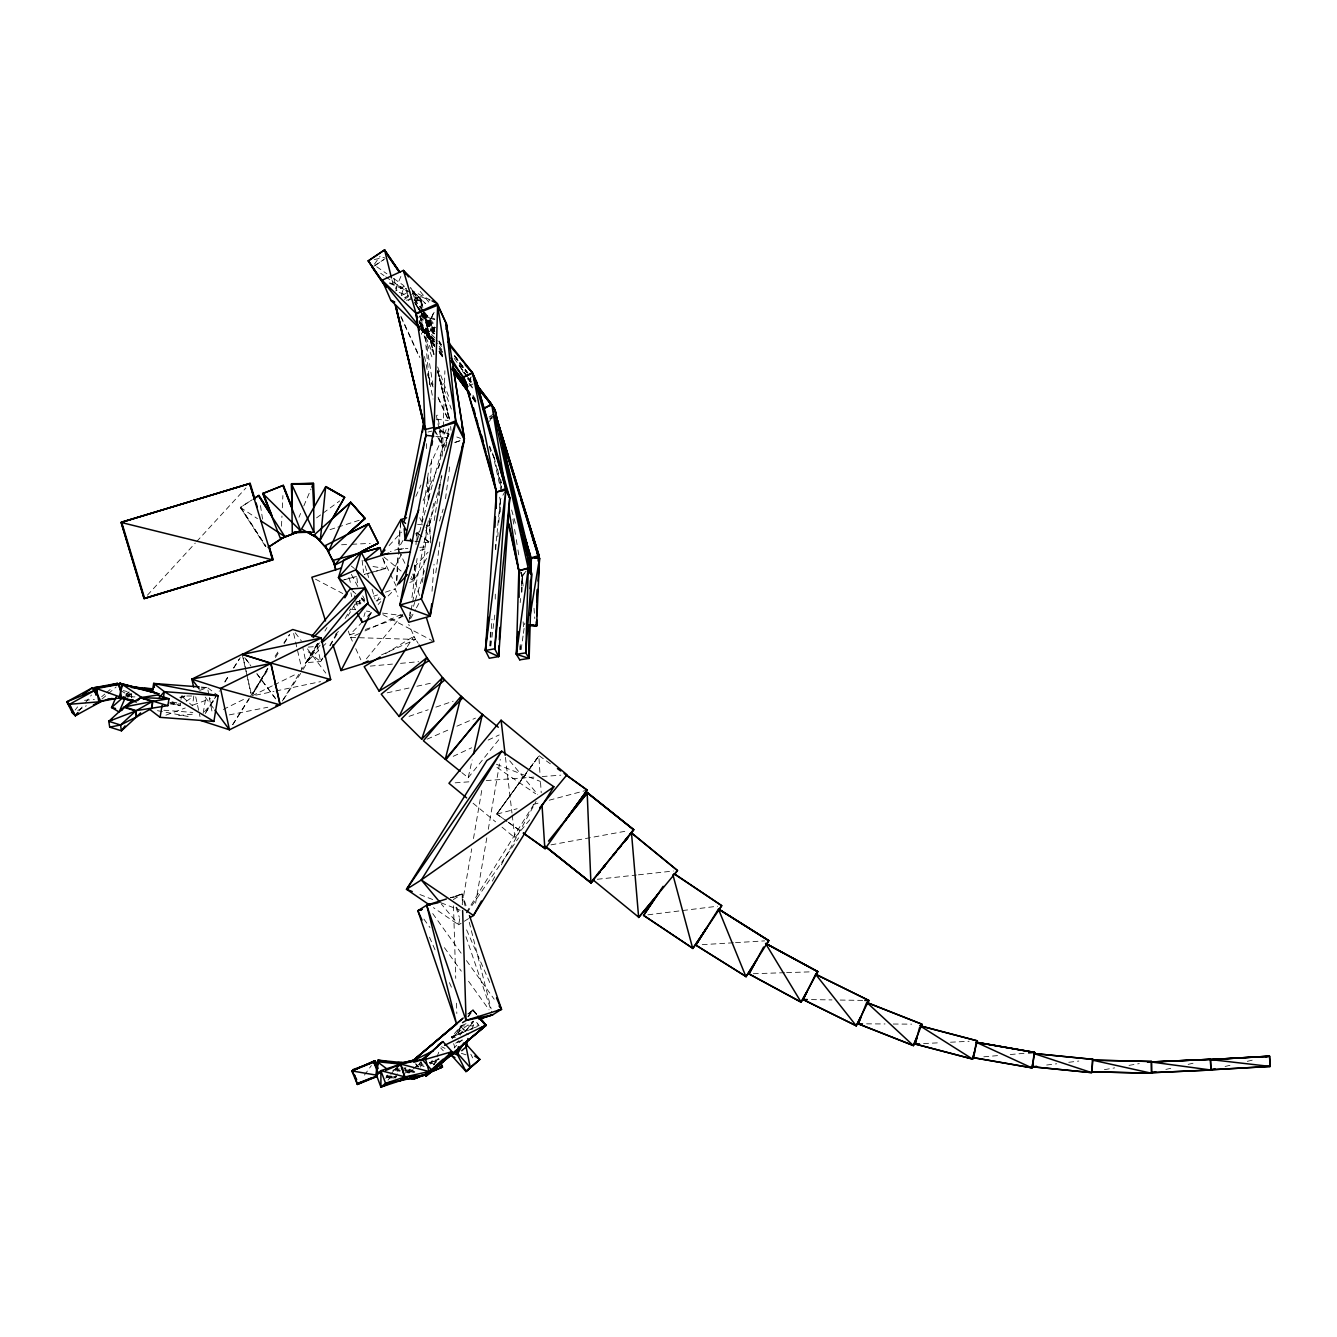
<?xml version="1.0" encoding="UTF-8"?>
<svg xmlns="http://www.w3.org/2000/svg" width="1337" height="1337" viewBox="0 0 1337 1337"><rect width="100%" height="100%" fill="white"/><g stroke="black" fill="none" stroke-linecap="round" stroke-linejoin="round"><path stroke-width="0.75" stroke-dasharray="5 3.75" d="M131.511 697.864L131.527 693.819M405.312 1068.129L405.261 1073.21L412.899 1070.352M495.242 599.143L495.325 590.887M495.776 549.607L495.86 543.424M500.255 512.121L500.406 499.737L504.868 491.682M443.249 428.843L442.714 447.511L449.633 433.238M443.299 426.77L444.887 370.784M520.06 649.565L520.227 643.398L520.093 649.615M521.748 592.107L522.232 575.679L519.675 571.534M521.781 592.157L522.249 575.729L526.995 570.08M396.688 580.325L397.657 557.479M416.943 539.129L417.294 530.822M489.86 645.855L490.478 631.281M281.489 526.226L281.957 516.015M282.324 507.826L282.892 495.559M396.822 580.475L400.732 521.597M414.637 564.949L413.551 581.194L409.757 582.397M415.991 544.644L416.793 532.477M490.178 645.972L491.999 619.115M497.815 536.822L498.049 532.611M498.818 522.399L500.356 499.654L497.682 526.511M520.21 602.569L520.528 598.441M521.447 586.024L522.232 575.679L523.118 586.074M422.542 582.263L426.904 524.104M428.776 499.186L432.035 455.566M432.035 591.255L434.057 564.264M439.204 495.709L439.505 491.548M439.672 489.476L440.291 481.17M442.163 456.235L442.931 445.856L449.683 433.221M400.682 521.53L398.008 549.156L390.387 551.546M415.088 565.417L413.551 581.194L410.442 578.654M495.425 549.223L496.027 543.023M496.244 540.967L497.481 528.566M490.846 645.921L494.774 615.087M409.523 616.09L410.058 611.962M411.963 597.539L417.094 558.415M421.957 521.33L428.442 471.894M435.795 572.854L440.124 539.897M445.522 498.701L448.764 473.966M449.031 471.911L450.118 463.672M521.163 649.632L523.135 635.359M523.419 633.32L524.823 623.126M191.759 696.009L181.464 695.975L180.111 705.735L169.849 703.797M193.815 696.025L192.444 705.769L181.464 695.975M434.207 520.528L435.193 514.411M435.528 512.372L441.411 475.688M445.99 447.16L448.931 428.826M203.191 713.206L205.814 697.413M459.727 918.669L458.658 924.82L433.422 907.639M462.184 904.28L471.71 848.828M473.482 838.566L481.938 789.281M475.604 903.177L486.885 837.447M488.306 829.241L500.289 759.399M408.721 622.273L410.626 612.045M411.077 610.107L412.247 604.023M412.648 601.984L428.341 520.795M438.603 468.167L442.881 445.773L434.057 428.559M433.773 503.364L429.344 525.558L430.614 542.939M444.218 450.92L448.647 428.742M461.8 772.602L468.184 777.733L472.162 759.934M441.945 475.838L429.344 525.558L425.885 527.664M417.278 540.482L442.881 445.773L446.842 444.753M458.457 1033.668L460.73 1026.014L467.85 1022.922M472.061 1029.406L474.334 1021.769M363.931 616.507L365.101 612.613M409.874 618.212L411.094 614.251M413.501 606.313L414.721 602.352M415.322 600.363L424.397 570.615M439.539 521.029L443.165 509.13M401.317 295.143L404.192 286.385L395.518 290.981M469.504 381.363L470.657 377.853M430.731 1064.152L432.202 1060.341M433.99 1064.519L436.213 1058.787M436.948 1056.882L439.923 1049.244M469.705 380.51L471.192 376.9M395.535 289.093L401.033 276.04M433.756 329.47L424.815 333.448L434.224 311.053M298.987 517.235L300.591 513.458M303.8 505.938L311.036 488.991M128.486 696.895L130.007 693.335M415.857 496.361L421.005 485.013M429.612 466.078L446.809 428.241M423.127 500.489L441.193 460.764M385.775 1078.374L387.362 1075.065M434.124 312.273L424.598 331.894L430.029 387.981M368.577 617.594L371.435 612.112M377.134 601.165L379.023 597.505M395.184 566.453L402.771 551.847M410.609 618.596L415.473 609.639M416.442 607.85L419.35 602.469M492.35 881.116L496.328 873.863M501.291 864.822L536.053 801.481M319.476 642.846L306.006 662.634L320.629 661.564L323.186 658.406M329.821 645.42L336.974 632.869M345.163 618.513L350.261 609.538M403.005 540.415L398.008 549.156L407.885 548.354M426.553 558.465L413.551 581.194L410.96 575.863M267.684 668.199L252.71 694.287L269.004 668.015M303.232 669.319L318.206 643.231M460.145 1035.122L462.101 1031.729L468.585 1034.47M489.476 421.389L493.186 415.122M317.554 643.348L306.006 662.634L302.797 647.492M324.908 631.081L327.013 627.571M330.089 645.788L338.495 631.766M347.938 615.989L355.291 603.722M206.015 712.069L216.36 695.173M252.409 693.87L267.918 668.517M275.472 657.52L279.801 650.517M284.113 643.515L289.511 634.774M282.308 701.006L299.588 673.012M300.675 671.258L317.955 643.264M466.362 912.469L535.719 801.348M205.229 713.54L219.435 690.845M224.9 682.104L229.279 675.118M233.657 668.132L240.209 657.67M232.738 724.554L249.15 698.365M250.236 696.627L267.734 668.684M407.35 646.59L413.868 636.312L418.13 643.314M224.867 681.569L229.262 674.717M233.641 667.865L239.122 659.308M232.755 724.654L249.183 698.984M275.088 656.283L279.5 649.598M283.929 642.896L289.444 634.54M283.461 699.502L301.126 672.728M524.238 573.64L522.299 576.548L519.759 572.403M466.88 912.887L518.606 837.864M394.382 1077.889L398.894 1071.505M435.361 1062.531L438.971 1057.45M452.173 1038.816L461.783 1025.262M467.783 1016.805L472.579 1010.02L477.042 1014.582M453.945 1037.111L462.351 1025.262M468.351 1016.788L473.164 1010.02L476.991 1014.599L473.097 1010.02L467.866 1014.031L472.646 1010.003L476.674 1014.582M374.41 264.191L380.059 256.303M408.537 300.725L411.913 295.995M506.773 821.202L496.746 814.049L529.185 768.875M530.388 767.204L539.179 755.505L528.349 770.563L539.179 755.505M496.746 814.049L527.146 772.234L496.746 814.049L507.057 821.219M364.416 1075.098L371.385 1065.539M75.123 710.064L77.613 706.872M79.05 710.95L84.014 704.566M85.267 702.961L91.468 694.989M390.805 1074.38L394.499 1069.633M387.981 1080.129L390.437 1076.97M395.384 1070.619L397.841 1067.444M468.184 777.733L499.47 738.86M320.078 645.253L306.006 662.634L320.763 648.462M366.388 658.857L403.624 613.332L363.898 631.432M466.162 1030.443L473.616 1021.384M502.01 827.152L514.879 837.798L531.825 817.308M455.549 1037.228L451.471 1037.278L460.78 1025.997L479.097 1025.78L475.905 1021.351L478.044 1024.309M473.582 1021.468L465.543 1031.145L451.421 1037.295L473.181 1021.117M204.444 711.752L215.658 698.633M406.933 1072.274L409.54 1069.232M406.966 1072.592L409.557 1069.55M367.508 616.407L371.519 611.945M378.17 604.508L380.844 601.533M454.179 1048.007L456.652 1045.3M147.404 595.199L195.269 543.106M196.673 541.569L245.924 487.955M389.117 545.563L401.501 532.126M414.303 567.139L428.057 552.198M433.572 1064.937L436.313 1061.996M348.288 631.064L349.625 634.925L361.04 623.393M368.16 616.173L372.438 611.845L366.405 611.093M388.131 595.984L395.251 588.781L397.941 596.519M322.234 647.041L326.663 642.779M335.503 634.273L338.462 631.448M120.714 690.611L126.781 694.137L129.154 691.964L124.241 695.641M125.394 695.24L128.469 692.499M408.821 1072.876L411.813 1070.235M413.317 1068.931L420.821 1062.33L423.478 1065.422M408.921 1073.11L420.904 1062.564M458.925 1034.454L462.151 1031.713M459.076 1042.626L462.234 1039.902L459.126 1042.609M101.645 696.778L104.787 694.104M106.358 692.75L111.088 688.722M101.946 699.084L106.676 695.056M108.264 693.719L116.135 687.001M455.666 1043.211L459.009 1040.721M316.568 517.87L321.532 514.244M323.17 513.04L339.682 500.924M265.528 546.599L240.342 507.408L252.058 499.871M489.091 417.06L494.072 413.501M186.194 701.424L192.294 697.095M373.775 266.247L385.173 258.609M375.463 265.227L383.602 259.779M404.409 299.388L414.169 292.836L410.576 287.622M240.71 507.141L265.913 546.315L240.342 507.408L252.309 499.687M453.31 899.617L462.117 894.052L466.797 907.723M468.552 918.603L458.658 924.82L441.327 903.996M385.474 653.659L413.868 636.312M415.473 533.948L418.949 531.842M77.78 710.448L86.32 705.752M393.212 1070.636L398.326 1067.862M408.27 295.795L404.81 297.633L408.32 295.878L404.994 288.257M469.571 385.775L473.031 383.936M223.312 709.429L245.757 698.332M272.297 685.848L251.724 696.025L242.231 654.478M274.169 684.928L296.63 673.831M392.76 1070.335L398.058 1067.728M453.21 756.341L471.593 747.784M488.139 740.08L499.169 734.949M401.501 295.444L408.654 292.268M352.35 641.192L350.645 637.465L361.993 632.301M381.463 654.929L415.506 639.42L408.721 624.513M376.148 600.948L381.363 598.625M429.779 1063.166L439.054 1059.054L429.578 1062.531M427.121 739.144L449.449 729.434M456.886 726.208L475.471 718.119M451.471 1037.278L477.326 1026.549M457.388 1042.459L462.719 1040.136M429.712 1062.965L439.004 1059.071M435.427 327.498L424.598 331.894L432.921 384.705M455.332 442.38L460.797 440.257M475.187 1027.334L465.543 1031.145L460.78 1025.997M452.508 897.679L462.117 894.069L465.677 908.157M407.15 1072.842L412.832 1070.703L401.518 1069.333M414.453 299.087L420.019 297.015L422.993 308.011M180.361 697.613L186.177 695.457M199.714 690.41L207.469 687.536L216.627 694.555M165.905 715.178L185.258 707.975M192.996 705.084L210.41 698.599M355.96 602.385L363.814 599.661M373.641 596.269L377.569 594.898M385.424 592.174L395.251 588.781M349.625 634.925L357.48 632.2M365.352 629.476L404.643 615.872M409.038 716.348L428.224 709.763M435.895 707.123L453.159 701.206M330.005 529.636L335.854 527.747M337.81 527.129L359.235 520.26M126.564 695.608L132.463 693.736M462.117 894.052L450.318 897.762L462.117 894.069L462.452 904.414M398.744 550.042L404.676 548.187M420.219 550.409L427.84 548.02M490.027 417.228L495.877 415.506M489.643 418.815L495.475 417.077M454.597 442.463L464.34 439.706M340.851 580.743L356.478 576.464M385.791 568.492L364.299 574.375L385.791 568.543L371.636 566.303M344.745 579.656L356.478 576.481M497.097 814.066L517.135 808.735M533.179 804.473L539.195 802.868M549.206 800.211L587.277 790.083M406.465 300.273L420.019 297.015L422.459 307.126L420.019 297.015L420.42 307.376M415.272 301.36L421.088 299.973L422.993 308.078M427.99 432.035L431.868 431.099M1225.076 1066.458L1233.165 1064.603M1247.304 1061.327L1255.376 1059.456M1165.881 1069.416L1171.947 1068.046M1188.142 1064.352L1194.225 1062.982M387.178 692.833L408.972 688.02M416.893 686.265L432.737 682.772M374.31 259.528L384.438 257.356M414.035 300.207L418.08 299.338L414.119 292.753M255.768 695.173L273.985 691.379M276.007 690.962L320.546 681.653M229.262 714.894L267.818 707.24M551.011 844.85L627.721 830.812M1104.412 1069.667L1114.674 1067.879M1129.03 1065.372L1139.291 1063.6M647.91 914.826L717.635 906.202M1046.687 1065.021L1056.731 1063.784M1068.781 1062.297L1078.825 1061.043M415.022 300.675L421.088 299.973L421.389 308.262M597.321 879.278L636.379 875.033M638.434 874.816L673.397 871.005M201.302 688.12L207.469 687.536L208.973 695.507M178.556 715.562L194.985 713.991M370.232 666.11L392.46 664.088M400.532 663.353L418.715 661.698M126.363 695.34L132.38 694.789M127.099 696.878L133.132 696.326M179.71 697.245L187.765 696.544M983.815 1056.815L998.054 1055.578M1010.271 1054.525L1024.51 1053.305M84.532 700.321L94.359 699.502M419.734 547.368L427.639 546.716M355.157 604.023L360.639 603.622M308.279 647.091L317.421 646.423L320.629 661.564L322.735 658.055L320.629 661.564L306.039 650.049M455.165 782.83L471.727 781.627M486.233 780.574L533.881 777.131M542.17 776.53L560.805 775.193M406.047 1067.929L395.852 1068.647L399.278 1070.72M702.243 944.674L733.428 942.769M735.517 942.652L764.63 940.88M923.583 1043.562L940.128 1042.743M950.49 1042.225L969.108 1041.289M341.587 544.761L349.759 544.36M351.798 544.276L370.199 543.39M753.333 973.72L784.518 972.701M786.607 972.634L811.542 971.815M395.919 1076.77L386.36 1077.054L390.287 1078.09M126.781 694.137L137.059 694.17M122.62 696.861L134.953 696.895M866.593 1023.841L885.027 1023.958M893.233 1024.025L911.667 1024.142M811.475 999.608L831.965 999.926M840.171 1000.059L862.716 1000.394M350.645 637.465L415.506 639.42M386.192 1076.552L396.487 1076.92M201.252 687.068L207.469 687.536M163.883 710.231L192.846 712.42M386.627 1075.683L396.638 1076.653M436.497 419.216L448.279 420.47M435.795 436.38L447.577 437.634M417.562 524.305L429.344 525.558L429.177 521.413M414.888 541.268L428.642 542.722M399.679 1069.082L395.852 1068.647L399.044 1070.152M350.311 609.087L356.344 609.839M382.499 613.115L402.621 615.622M169.866 702.61L180.127 704.047M386.276 1076.318L395.886 1077.956M171.921 701.908L178.088 703.061M157.465 710.666L189.704 716.799M123.188 690.627L127.165 691.513M397.256 1071.572L396.304 1067.862L400.264 1068.931M402.253 1069.466L414.269 1072.642M395.819 1069.55L403.49 1071.722M170.718 703.011L180.111 705.735L172.657 702.109M421.673 315.733L434.926 319.744L421.723 315.331M439.789 431.333L449.249 434.207L439.789 430.715M461.332 1053.289L468.702 1055.745M389.619 282.842L406.565 288.708M429.628 1062.514L435.127 1064.453M411.178 1070.72L414.838 1072.007M456.819 436.998L460.613 438.386M399.211 292.435L408.32 295.878M467.398 378.655L471.042 380.026L467.298 378.488L471.376 383.134M496.445 764.263L540.466 781.476M419.902 894.537L433.305 899.768M440.959 902.759L460.095 910.246M389.669 283.394L410.66 292.268M412.565 293.087L429.745 300.357M423.311 314.111L434.742 318.958M441.544 1046.737L445.004 1048.392M419.651 1064.486L424.848 1066.943M409.59 1069.216L415.022 1071.806M412.164 290.58L425.467 303.549L412.214 290.664L430.213 299.956M315.482 579.172L342.807 593.544M357.38 601.215L361.023 603.137M382.867 614.652L432.052 640.54M240.342 507.408L257.456 518.639M496.963 767.405L535.669 793.76M376.733 266.748L386.928 273.834M393.73 278.564L403.924 285.667M380.644 273.249L384.053 275.623M385.741 276.792L407.835 292.168M414.637 296.898L418.046 299.271L412.297 290.814M508.444 822.405L521.814 831.932M550.426 763.845L538.811 755.489L540.014 774.123M508.344 822.389L521.982 831.948M440.475 429.779L448.363 435.678M429.027 541.752L416.425 532.31L428.893 542.421M361.475 597.973L364.717 600.53M351.347 566.086L354.389 568.526M383.986 557.061L401.1 571.033M473.064 803.219L495.576 821.837M361.324 598.124L364.366 600.865M355.876 593.895L352.968 591.155L355.274 598.959M361.659 599.36L364.55 602.085M395.685 1068.062L399.679 1071.839M420.42 329.203L424.865 333.515L419.216 320.629M419.718 316.668L433.94 331.793M419.584 321.632L438.085 341.286M459.427 363.948L467.967 373.023M440.675 1047.974L443.316 1050.832M396.253 1067.879L398.978 1070.937M419.985 323.42L437.801 343.525M462.468 371.368L466.58 375.998M467.95 377.552L470.691 380.644M420.687 325.927L434.391 341.386M415.556 1063.868L418.247 1066.909L415.824 1063.884M472.579 1010.02L476.524 1014.582M415.924 1063.884L418.565 1066.909M417.662 307.075L421.673 311.872M423.01 313.476L435.026 327.883M420.971 325.994L434.324 341.988M509.698 760.803L537.691 794.445M419.149 322.785L434.926 341.904M469.12 383.301L473.064 388.081M421.122 325.827L434.274 341.754M439.539 348.121L443.483 352.901M469.788 384.755L472.412 387.931M420.236 291.433L430.598 304.351M420.971 328.685L424.865 333.515M414.47 299.388L423.528 310.852M424.765 312.407L435.11 325.493M417.278 307.176L421.188 312.139M422.425 313.694L434.057 328.401M419.968 321.883L434.157 339.865M439.255 346.283L441.828 349.542M421.473 328.05L434.391 344.394M439.489 350.829L443.399 355.776M434.258 329.403L422.86 314.496L434.174 329.52M454.53 355.876L467.198 372.438M421.088 328.401L435.026 346.617M440.09 353.235L442.631 356.544L439.104 351.481M295.21 632.752L301.326 640.807M307.443 648.88L325.777 673.096M244.688 657.72L250.804 665.776M256.921 673.848L275.255 698.064M414.152 299.572L422.876 311.103M424.13 312.758L434.09 325.944M421.957 312.323L415.623 303.95L421.406 312.657M423.177 313.944L434.558 328.969M454.697 355.558L467.332 372.254M454.313 356.11L466.947 372.806M419.233 322.384L434.191 342.172M439.171 348.773L442.915 353.72M421.406 327.949L434.04 344.645L420.654 326.295M439.054 351.247L442.865 356.294M421.038 328.484L434.926 346.851M439.94 353.453L442.497 356.845M472.713 396.738L475.253 400.131M415.59 303.934L421.773 312.173M423.01 313.811L434.124 328.651M455.115 356.661L467.465 373.123M421.138 327.782L434.726 345.915M439.672 352.5L443.366 357.447M473.014 396.989L476.724 401.919M246.041 659.074L250.888 665.609M256.955 673.781L276.358 699.919M205.213 697.112L213.703 708.56M422.392 314.797L434.542 331.526M460.062 366.656L467.348 376.7M468.568 378.371L470.992 381.714M440.09 353.052L442.514 356.411M472.897 398.225L476.54 403.239L472.529 397.975M421.59 313.376L434.909 331.777M454.212 358.433L457.872 363.497M459.042 365.101L467.532 376.833M468.301 378.221L471.159 381.847M421.64 313.476L435.077 332.077M459.493 365.903L466.814 376.065M468.034 377.753L471.71 382.817M420.587 326.211L435.11 346.3M421.071 326.612L434.508 345.213M439.388 351.982L443.048 357.063M472.362 397.657L476.022 402.738M432.72 913.572L461.649 953.883M466.479 960.601L494.205 999.24M423.913 919.121L429.946 927.527M444.419 947.666L461.315 971.18M468.552 981.258L489.058 1009.803M410.66 287.873L414.169 292.836M460.73 1026.014L464.975 1031.93M413.3 292.402L418.08 299.338M405.378 288.207L407.668 291.7M422.542 314.396L433.99 331.86M420.854 314.997L434.592 335.971M439.171 342.957L441.461 346.45M417.779 307.61L421.155 313.109M422.291 314.646L434.692 334.2M439.204 341.002L441.461 344.745M422.325 314.93L434.425 334.133M472.964 395.217L475.17 398.71M421.372 313.526L434.592 334.467M438.987 341.453L441.193 344.946M414.353 302.279L416.91 306.44M351.347 574.325L357.982 586.876M362.711 595.851L364.6 599.444M353.653 606.213L355.542 609.806M404.961 1068.179L407.334 1072.809L404.91 1068.213M470.841 1054.241L472.68 1057.885M419.734 517.753L421.456 521.313M425.784 530.221L429.244 537.324M398.877 550.944L404.927 563.395M382.599 558.081L396.42 586.559M419.417 321.114L432.603 353.336M434.057 429.545L442.764 447.577L437.684 415.138M400.899 316.234L419.918 357.631M427.69 374.577L432.887 385.875M438.068 397.156L448.447 419.751M401.083 317.304L419.25 356.829M427.89 375.647L433.071 386.945M438.269 398.225L447.778 418.932M355.742 648.646L360.84 659.826M456.636 907.171L459.945 914.725M466.596 929.867L489.86 982.812M429.495 937.204L436.129 952.328M449.416 982.595L452.725 990.165M489.66 446.174L494.757 459.661M437.667 366.94L449.215 398.008M421.005 327.515L432.57 358.6M437.617 372.187L451.354 409.089M455.967 907.422L459.31 917.182M465.978 936.719L491.966 1012.911M412.749 574.008L419.584 595.834M412.732 292.519L416.76 306.173M419.634 315.9L424.815 333.448M365.185 565.869L368.644 577.567M372.104 589.266L374.978 599.009M348.94 577.517L350.678 583.367M355.859 600.915L357.581 606.764M453.661 1043.612L454.747 1047.339M511.62 509.982L516.166 525.926M383.218 559L385.791 568.543M469.237 922.246L491.114 1008.833M393.914 278.397L396.872 290.346M391.975 279.868L393.947 287.823M422.943 309.148L433.673 353.653M438.068 371.853L449.767 420.403M434.007 354.188L423.478 310.017L433.957 354.656M437.834 370.249L449.8 420.436M424.33 315.097L433.907 355.241M437.734 371.302L449.215 419.5L437.767 370.85M494.105 456.987L495.542 463.07M496.027 465.092L502.244 491.448M293.655 633.471L301.794 669.085M500.556 478.964L501.459 483.041L500.523 478.913M521.397 572.487L522.299 576.548L521.631 572.453M492.584 453.026L501.241 491.732M243.25 658.105L250.955 693.585M195.72 696.878L199.998 716.582M350.929 592.809L351.731 596.586M497.531 468.936L502.244 491.398M489.576 446.825L490.779 452.875M499.654 497.18L500.456 501.208M424.514 356.511L425.734 362.578M426.135 364.6L433.038 399.011M436.28 415.205L439.121 429.361M439.522 431.4L442.764 447.577M209.357 697.496L212.366 713.44M512.94 519.191L514.277 527.38M514.611 529.435L515.948 537.624M516.283 539.68L517.62 547.869M517.954 549.925L519.291 558.114M260.481 505.553L262.654 519.709M362.126 560.303L363.58 572.453M356.862 577.835L357.831 585.94M359.519 600.096L360.004 604.157M505.453 757.344L511.971 813.046M512.221 815.102L514.879 837.798M523.135 621.805L523.653 628.006M534.015 608.251L534.8 618.563M450.669 426.47L450.953 430.33M540.549 782.396L541.218 792.741M426.336 443.617L426.687 451.889M427.84 478.796L428.742 499.486M429.545 518.104L430.43 538.794M427.305 477.961L428.275 500.723M421.473 310.318L422.408 335.169M420.72 315.649L421.422 334.3M453.494 905.817L455.733 978.333M456.502 1003.185L456.819 1013.546M473.164 1010.02L468.385 1014.048L473.097 1010.02M393.797 1078.006L385.841 1077.204L393.746 1078.023M421.59 312.841L417.796 307.878L421.573 312.875M421.823 1066.024L420.821 1062.33L421.773 1066.04M522.332 576.598L521.38 572.554L522.332 576.598M420.403 1067.093L419.534 1063.032L420.353 1067.127"/><path stroke-width="1.5" d="M136.19 717.167L136.224 710.649L152.301 701.507L152.251 708.025L136.19 717.167L140.586 712.888M496.244 508.344L496.428 491.832L485.398 650.501L498.668 656.584L509.748 497.999L505.821 490.161L496.478 491.899L495.76 508.545M498.785 646.272L498.668 656.584L489.275 658.255L485.348 650.417L487.403 629.76M1092.162 1071.856L1092.429 1060.141L1151.658 1061.494L1151.391 1073.21L1092.112 1071.806L1151.391 1073.21L1092.429 1060.141L1151.658 1061.494L1147.497 1062.163M530.02 562.894L530.12 558.833M536.555 625.9L536.705 619.833M536.805 615.772L537.441 589.416L536.755 601.901M538.126 561.039L538.209 556.994L534.817 557.445L538.51 557.061L538.928 555.54L495.877 415.506L495.475 417.077M434.107 429.612L437.617 305.22L415.991 314.011L434.107 429.612L455.733 420.821L446.274 323.186L437.567 305.137L455.733 420.821L464.39 438.787L446.274 323.186L446.057 329.32M519.759 659.826L529.151 658.406L531.625 574.258L528.232 568.726L518.856 570.197L516.383 654.328L519.775 659.876M494.957 527.279L495.392 516.867M499.069 646.105L498.617 656.517L494.74 648.763L505.821 490.161L485.398 650.501L494.74 648.763L509.748 497.999M499.336 639.871L499.871 627.387M376.984 1069.115L378.154 1060.174L402.036 1062.581L401.133 1064.135L377.318 1061.728L375.898 1076.201M529.686 567.022L530.137 556.744L531.424 557.913L539.513 558.164L536.588 625.967L528.466 625.666L533.563 624.964M530.087 588.715L530.438 580.509M530.705 574.342L531.424 557.913L530.772 568.325M538.092 581.094L539.546 558.214L538.209 556.994M516.817 648.077L516.349 654.278L529.151 658.406L528.817 654.278M517.269 641.877L518.054 631.532M531.625 574.258L525.759 652.857L529.151 658.406M430.163 616.19L421.339 598.959L455.566 422.559L399.897 605.043L430.163 616.19L464.34 439.706L455.566 422.559L434.107 428.625L399.897 605.043L408.721 622.273L430.163 616.19L430.631 609.956M377.352 1068.447L378.154 1060.174L401.184 1064.118M320.362 539.73L325.66 486.785L344.628 497.297L320.362 539.73L301.56 528.984L325.827 486.568L344.628 497.297M488.022 623.577L488.64 617.376M431.951 445.104L432.486 440.993M433.021 436.865L434.107 428.625M430.13 616.106L431.751 603.756M377.535 1064.202L378.104 1060.191M422.425 432.235L424.063 422.041M530.137 615.438L539.513 558.164M152.351 691.363L153.671 683.458L199.18 686.9M154.423 687.435L153.671 683.458L218.148 695.725L213.887 721.412L160.089 717.334L162.061 705.485M163.381 697.58L164.351 691.647L153.671 683.458M167.86 705.669L168.997 698.75L157.248 695.039L141.104 697.58L167.86 705.669L151.699 708.226L152.853 701.29L168.997 698.75L141.104 697.58M1034.621 1052.47L976.261 1042.292L973.57 1057.734L1031.997 1067.862L1034.688 1052.42L976.328 1042.258L1034.688 1052.42L1028.588 1052.954M325.209 545.646L334.952 564.983L378.354 543.123L362.11 551.212L378.354 543.123L368.644 523.669L325.209 545.646L334.969 564.866L368.628 523.786L378.354 543.123M458.407 1046.67L456.953 1054.793L452.107 1052.737M467.917 1038.515L466.412 1046.654L461.716 1050.715M973.921 1055.795L974.606 1051.935M973.637 1057.684L1031.997 1067.862L1032.966 1062.096M404.61 518.823L423.913 421.991M473.499 753.984L482.356 714.409L498.3 727.244M445.288 759.299L461.048 696.343L482.924 714.877L445.288 759.299L423.411 740.765L461.048 696.343M404.309 520.862L425.968 435.344L425.417 427.623M920.09 1025.78L977.38 1040.871L920.006 1025.83L972.584 1059.071L915.21 1044.03L919.538 1027.652M977.297 1040.921L972.517 1059.121L973.971 1053.64M972.584 1059.071L915.21 1044.03L917.165 1036.727M118.843 686.984L119.845 683.274L154.524 692.115M136.424 702.025L119.077 697.596L122.586 684.628L119.845 683.274L159.203 693.97L122.586 684.628L119.912 689.608M530.705 559.367L495.877 415.506L538.961 555.59L532.527 538.142M347.018 593.645L338.495 577.5L343.776 559.969L361.157 552.214L384.839 597.071L379.574 614.602L362.177 622.357L357.447 613.382M461.917 447.628L464.34 439.706L421.339 598.959L399.897 605.043M421.707 739.194L442.413 677.692L462.752 697.914L421.707 739.194L401.367 718.988L442.413 677.692M913.489 1045.551L858.287 1023.841L866.71 1002.499L921.928 1024.209L866.827 1002.449L913.388 1045.601L858.287 1023.841L861.128 1016.705M916.948 1036.693L913.388 1045.601L921.928 1024.209L920.508 1027.785M311.839 487.103L313.443 483.342L291.533 483.944L292.302 532.544L313.944 532.21L313.443 483.342L313.794 505.62M116.135 696.861L111.556 707.557L119.127 711.969L125.243 697.713M328.768 550.928L350.662 502.227L365.001 518.539L328.768 550.928L314.329 534.8L350.662 502.227L365.001 518.539L348.439 533.313M418.832 509.949L405.078 540.232L412.932 541.067M399.161 716.532L426.687 657.771L444.603 680.149L399.161 716.532L381.246 694.154L426.687 657.771M864.755 1000.427L868.866 1000.494L856.248 1025.797L803.136 999.541L815.62 974.289L868.866 1000.494L867.061 1004.104M860.761 1016.755L856.248 1025.797L803.136 999.541L806.746 992.305M426.419 617.677L433.873 641.509L341.035 670.556L368.577 617.594M381.881 592.024L394.231 568.275M815.821 975.208L817.793 971.615L767.505 944.357L817.793 971.615L801.097 1002.148L749.021 973.921L763.611 947.014M806.01 993.174L801.097 1002.148L749.021 973.921L756.876 959.548L745.946 976.678L718.454 909.127L695.808 945.109L746.13 976.612L768.792 940.613L718.654 909.06L768.792 940.613L766.619 944.056M481.437 901.021L473.482 915.494L470.189 917.566M410.492 552.081L380.861 554.521L400.866 519.558L406.582 517.77M397.407 584.821L408.42 565.584M457.939 1053.088L463.772 1042.927M344.862 597.789L346.968 594.28M412.247 891.545L406.515 889.289L486.869 760.519L501.693 751.193L553.852 786.724L473.482 915.494L421.339 879.963L406.515 889.289L430.063 905.333M439.99 902.391L421.339 879.963L501.693 751.193L406.515 889.289M672.879 874.665L692.733 948.485L706.655 927.945L695.808 945.109L746.13 976.612M380.159 656.902L364.182 666.662L379.123 691.129L406.264 648.311M695.808 945.109L706.688 927.945M674.049 873.796L721.729 905.684L692.967 948.418L643.582 915.394L663.135 886.331M692.967 948.418L643.582 915.394L658.656 893.149M718.253 910.831L721.729 905.684L674.266 873.746M432.62 1070.72L425.768 1076.084L428.158 1072.692M479.632 1017.641L486.116 1025.262L425.768 1076.084L428.726 1072.675M523.486 833.135L545.212 848.627L587.277 790.083L565.651 820.199M121.617 710.582L123.99 707.29L135.739 711L136.658 716.799L121.45 730.821L109.701 727.111L108.782 721.312L123.99 707.29M125.026 725.874L121.45 730.821L120.531 725.022L135.739 711L108.782 721.312L120.531 725.022L136.658 716.799M77.813 712.537L75.34 715.73L72.649 713.256L66.85 701.808L92.487 687.719L95.178 690.193L100.141 700.02M548.504 841.14L587.511 792.707L633.788 829.709L629.911 834.539L633.788 829.709L587.177 792.741L590.921 882.972L593.829 879.713M544.627 845.987L590.921 882.972L633.454 829.725L587.177 792.741M597.689 874.866L600.263 871.64M602.853 868.415L605.427 865.189M613.165 855.513L615.739 852.287L612.998 855.53M618.312 849.062L620.886 845.836L618.195 849.079M624.763 840.99L627.337 837.764L624.697 841.006M482.356 714.409L445.856 759.767L460.212 771.315M587.511 792.707L565.417 820.149L587.277 790.083L564.064 773.388M590.921 882.972L593.511 879.746M597.405 874.899L600.012 871.674M602.603 868.448L605.21 865.206M311.755 636.429L350.127 589.015L364.75 587.946L367.959 603.087L324.473 656.818M321.264 641.693L364.75 587.946L313.125 637.565M597.054 875.05L599.628 871.925M602.202 868.799L604.775 865.674M618.914 848.51L621.488 845.385L618.83 848.527M674.918 873.679L677.508 870.554L631.499 832.934L638.651 917.449L677.508 870.554L631.499 832.934L592.926 879.779L638.936 917.399M539.647 807.849L567.022 774.741L501.108 720.208L448.948 783.281L466.63 797.905M596.803 875.083L599.394 871.958M601.984 868.833L604.575 865.707M613.65 854.778L616.24 851.652M638.651 917.449L658.088 894.002M159.37 697.479L164.351 691.647L218.148 695.725M378.003 1068.48L374.811 1060.776L351.865 1070.937L357.43 1084.424L377.368 1076.352L358.567 1083.087L371.302 1077.923M373.625 1062.146L374.861 1060.759L375.898 1064.486M354.673 1075.149L357.38 1084.441L358.617 1083.054M352.199 589.868L338.495 577.5L361.157 552.214L355.893 569.746L379.574 614.602L367.408 603.605M380.861 554.521L384.989 550.042M399.161 583.567L407.417 574.609M442.998 1059.255L427.004 1073.695L431.333 1069.717M137.611 700.621L140.552 697.78L152.301 701.507L124.475 706.922L136.224 710.649L152.251 708.025M398.693 1064.068L416.81 1059.339M420.854 1060.976L430.949 1051.701M422.776 1060.157L442.948 1041.59L451.99 1051.651L431.818 1070.218L422.776 1060.157L451.99 1051.651L448.781 1053.974M474.685 1056.08L479.782 1059.389L465.945 1071.505L479.782 1059.389L465.326 1043.311M465.777 1045.317L470.273 1067.544L465.995 1071.489L451.522 1055.411L459.042 1048.726M348.472 533.229L365.085 518.372M120.664 710.599L132.965 699.652M422.659 1059.506L442.948 1041.59L438.152 1045.066M123.723 696.828L111.556 707.557L115.534 708.46M451.572 1055.394L454.647 1052.704M479.782 1059.389L465.995 1071.489L455.867 1051.45L470.273 1067.544M322.167 642.362L367.959 603.087M463.204 1018.025L412.815 1060.826L461.716 1019.362M426.286 1076.084L432.519 1070.736M440.324 1064.051L452.792 1053.355M465.259 1042.659L486.066 1025.278L480.885 1019.178M454.697 1052.687L451.522 1055.411L454.931 1057.617M457.237 1023.39L412.815 1060.826L455.85 1024.727M435.778 1068.046L486.116 1025.262L479.381 1017.624M425.818 1076.051L486.116 1025.262L480.468 1028.003M376.249 1074.463L380.878 1070.67L400.365 1064.252L405.044 1076.87L400.415 1080.647L380.878 1087.081L376.249 1074.463L379.959 1072.892M397.273 1066.776L400.365 1064.252L385.524 1070.536M380.878 1087.081L385.557 1083.288L405.044 1076.87L380.878 1070.67L380.928 1087.065L392.008 1082.385M364.266 560.587L380.126 547.652L382.181 555.239M397.858 1066.608L400.95 1064.118L425.45 1058.586L428.976 1071.522L424.33 1075.266L399.78 1080.814L404.476 1077.054L428.976 1071.522L400.95 1064.118L404.476 1077.054L424.33 1075.266M291.282 506.238L283.009 485.632L300.725 530.889L280.553 538.794L262.837 493.52L283.36 485.348L291.483 506.088M268.988 545.847L272.631 559.885L144.112 598.625L121.149 522.449L250.153 483.359L254.866 498.968M268.787 545.546L273.116 559.518L144.112 598.625L121.149 522.449L250.153 483.359M258.927 495.425L253.679 498.818L258.927 495.425L272.063 515.881L263.205 493.236M82.66 694.822L92.487 687.719L94.609 691.212M78.616 713.373L75.34 715.73L72.148 710.515M483.192 409.573L491.281 403.891L474.852 382.198M421.339 879.963L553.852 786.724M386.192 287.204L368.243 260.832L384.521 249.919L399.964 272.263M385.591 286.402L368.293 260.916L384.571 249.986L391.474 277.879M268.319 547.217L285.216 536.321L268.286 547.234M462.535 1022.638L466.061 1020.415L501.492 1009.285L469.454 915.544M379.123 691.129L428.809 660.779L419.2 645.052M915.21 1044.03L919.438 1043.779M124.475 706.922L140.552 697.78M95.178 690.193L66.85 701.808L69.541 704.281L95.178 690.193L96.431 693.786M100.977 701.658L75.34 715.73L69.541 704.281L100.977 701.658L93.423 704.749M473.666 379.073L476.507 382.098L472.362 372.605L463.755 377.285L450.887 361.007M429.361 1072.391L442.447 1067.026L440.408 1062.246L442.397 1067.043L423.946 1075.232M108.782 721.312L112.358 719.473M348.74 533.747L368.628 523.786M193.598 687.017L191.876 679.146L242.398 654.177L271.01 663.453L279.985 704.833L229.463 729.801L200.851 720.526M242.231 654.478L292.753 629.51L321.198 638L330.674 679.547L280.152 704.515L270.676 662.968L242.231 654.478L321.198 638L270.676 662.968L330.674 679.547L326.629 680.383M412.866 1060.809L433.372 1050.782M444.569 1045.317L485.598 1025.245L480.568 1019.178M413.334 1060.843L417.06 1059.021M858.287 1023.841L862.499 1023.808M419.668 327.064L382.098 280.235L416.074 313.376L437.416 303.666L403.39 270.442L382.098 280.235L390.872 300.374L394.682 301.995M362.544 663.553L368.21 660.979M338.495 577.5L355.893 569.746L384.839 597.071M423.796 1074.58L414.52 1078.692L423.996 1075.215M429.277 1072.14L433.021 1070.486L429.043 1070.519M374.811 1060.776L351.865 1070.937L373.675 1062.113L377.502 1069.048M357.43 1084.424L376.833 1075.817M414.57 1078.675L425.718 1074.012M429.444 1072.458L442.447 1067.026L438.787 1065.739M405.211 1078.24L412.799 1079.143L422.291 1075.249M260.882 520.878L284.831 536.588L258.542 495.709L271.879 516.015L262.837 493.52L283.36 485.348M475.621 383.151L472.68 373.274L463.521 376.9L496.512 492.166L505.704 488.623L476.724 382.466L472.68 373.274L496.512 492.166M421.723 909.277L417.879 910.731L456.585 1024.025L426.687 905.182L430.631 903.946M497.598 1010.772L501.442 1009.318L499.035 1005.959M803.136 999.541L807.364 999.558M868.866 1000.494L815.754 974.238M353.102 1069.567L373.675 1062.113L378.404 1073.695M482.624 408.337L491.849 405.128L495.242 410.66L531.558 573.389L527.948 572.721M507.592 520.21L518.94 571.066L528.148 567.857L531.558 573.389L527.563 559.434M413.801 1062.297L425.45 1058.586M399.78 1080.814L407.551 1078.341M446.374 898.999L426.687 905.182L417.879 910.731L421.807 909.494L417.879 910.731L422.024 920.174M478.897 1019.162L492.685 1014.833L501.492 1009.285L496.512 997.937M341.47 567.974L311.839 577.25L325.509 620.92M365.168 560.554L388.866 553.134M497.514 1010.555L501.442 1009.318M480.819 1018.577L492.634 1014.867L466.061 1020.415L426.687 905.182L438.101 902.793M273.116 559.518L144.597 598.257L121.634 522.082L249.668 483.71L254.598 499.67M534.616 558.214L538.51 557.061L495.91 415.556M333.214 560.387L335.788 569.863L333.214 560.337L380.109 547.602L362.528 552.415M406.665 1062.029L414.637 1059.99M104.136 686.683L117.405 683.357L119.294 684.327L121.533 697.513L98.804 701.758L96.565 688.572L94.676 687.619L95.946 695.156M98.804 701.758L112.057 698.449M424.581 426.436L395.334 305.07L424.999 429.545L434.675 427.222M1214.982 1068.798L1210.938 1069.734L1210.42 1059.589L1269.582 1056.247L1270.15 1066.441L1211.004 1069.784L1270.15 1066.441L1269.515 1056.197L1210.369 1059.539L1270.15 1066.441M1265.47 1057.132L1269.515 1056.197L1210.42 1059.589M1155.753 1071.722L1151.709 1072.642L1151.224 1061.962L1210.47 1059.339L1210.954 1070.018L1151.775 1072.692L1210.954 1070.018L1151.291 1062.013L1210.47 1059.339L1151.224 1061.962M398.744 1064.051L415.54 1060.525M191.876 679.146L271.01 663.453L220.488 688.421L191.876 679.146L199.163 688.939M275.923 705.635L279.985 704.833L220.488 688.421L229.463 729.801L214.923 710.181M109.701 727.111L120.531 725.022M95.696 691.145L94.676 687.619L117.405 683.357M96.732 694.688L96.565 688.572L119.294 684.327L94.676 687.619M400.415 1080.647L385.557 1083.288L380.878 1070.67M400.014 1062.865L415.473 1060.425M107.161 699.435L113.327 698.616M1036.643 1066.274L1032.632 1066.776L1033 1062.982L1032.699 1066.826L1091.644 1072.642L1092.897 1059.305M294.29 532.494L310.217 532.059L294.524 532.26M292.001 506.105L291.533 483.944L313.176 483.61L313.643 505.77M313.176 483.61L291.784 483.693L292.135 505.954M131.594 687.034L152.886 688.806M136.725 688.371L152.752 689.407M383.435 1061.962L391.674 1062.246M397.858 1062.447L401.986 1062.597M131.661 687.569L135.806 687.853M144.095 688.405L152.401 688.973M433.823 436.18L425.968 435.344L405.078 540.232L404.225 528.65M530.956 625.114L536.588 625.967L536.287 621.839M377.235 1075.282L351.915 1070.92L356.695 1079.594M152.736 690.56L146.585 689.391L152.167 692.115M135.706 687.051L146.268 689.34M136.541 687.92L122.586 684.628L144.112 699.134M119.077 697.596L135.02 701.357M121.149 522.449L272.631 559.885L249.668 483.71M120.196 697.229L133.683 700.672M96.565 688.572L121.533 697.513M976.261 1042.292L1031.93 1067.895M432.018 300.875L435.611 302.73M394.432 302.145L390.822 300.29L418.949 327.766M817.626 971.681L765.549 943.437L801.097 1002.148M306.741 531.859L317.086 537.591L306.858 531.708M325.66 486.785L344.461 497.514L332.495 518.505L350.578 502.394L365.001 518.539M164.351 691.647L213.887 721.412M409.423 1077.037L412.799 1079.143M718.454 909.127L768.591 940.68M119.845 683.274L123.154 685.497M557.429 768.625L560.738 771.014M523.285 833.118L545.212 848.627M565.518 774.574L586.926 790.067M377.318 1061.728L386.945 1068.948M149.41 709.128L160.089 717.334M546.231 847.257L591.238 882.938L546.549 847.223M405.529 523.369L400.866 519.558L406.047 530.237M535.251 624.73L536.588 625.967M262.837 493.52L300.725 530.889M465.259 365.034L472.362 372.605L447.928 341.687M314.329 534.8L328.852 550.777M478.913 389.919L491.247 403.841L494.673 409.423L477.008 386.075M477.827 1016.103L485.598 1025.245M449.717 345.481L472.412 372.672M416.074 313.376L403.423 270.509L408.57 276.893M473.883 378.755L476.507 382.098L473.966 378.722M452.391 367.174L467.833 386.694L452.892 366.906M815.62 974.289L856.248 1025.797M476.072 384.02L491.281 403.891M455.299 373.09L457.822 376.416M452.942 369.614L466.814 387.931M452.575 370.165L468.953 391.808M479.833 389.602L494.64 409.373M452.023 368.979L466.847 388.749M454.664 373.123L470.457 394.883L454.413 372.939M455.265 373.976L468.685 392.577M398.961 271.311L388.432 256.42L399.145 271.912M368.243 260.832L386.042 286.619M372.154 267.333L384.037 284.564M399.562 272.063L384.521 249.919L388.482 256.503M451.154 358.065L466.195 382.934M464.023 379.675L466.279 383.201M66.85 701.808L70.025 707.022M92.487 687.719L94.977 692.633M410.359 539.145L412.097 542.688M417.729 317.604L415.991 314.011L417.612 322.1M291.533 483.944L313.944 532.21M467.532 386.009L463.521 376.9L485.832 451.923M477.493 386.41L476.674 382.382L509.715 497.732L505.704 488.623L472.68 373.274M437.366 303.583L446.19 323.805M403.39 270.442L405.027 274.185M504.617 484.245L509.715 497.732M462.953 434.909L464.39 438.787L454.179 373.808M537.073 553.184L538.51 557.061L520.929 499.854M69.541 704.281L72.649 713.256M496.695 420.988L538.928 555.54L531.14 557.847L516.583 510.517M524.338 536.137L529.92 553.953M332.963 644.752L341.035 670.556M496.662 420.971L519.742 495.977M519.792 523.87L530.137 557.445L525.775 539.379M519.909 523.486L530.104 557.379M256.035 502.879L257.205 506.79M487.002 455.867L491.114 469.688M492.283 473.649L494.055 479.565M361.023 618.463L362.177 622.357M481.688 435.611L483.392 441.578M473.499 407.969L475.136 413.969M476.223 417.98L477.861 423.996M478.964 427.99L496.462 492.1M424.614 426.47L395.902 306.006L424.046 425.5M522.433 534.817L529.134 563.211M509.079 524.054L518.906 571.016M461.917 426.57L464.34 438.72M418.431 326.144L419.233 330.189M497.23 422.91L495.208 410.609L528.148 567.857L491.849 405.128L504.885 485.013M508.561 507.559L518.94 571.066M446.24 323.103L449.416 343.392M501.108 720.208L505.202 755.288M519.341 576.347L518.823 570.147L519.14 597.305M542.037 805.158L544.844 848.627M422.041 350.862L424.999 429.545M462.635 910.631L466.061 1020.415M528.783 624.981L529.134 658.356M528.232 568.726L525.759 652.857L516.383 654.328L528.232 568.726M1034.002 1053.556L1032.699 1066.826L1091.644 1072.642L1034.002 1053.556M627.922 837.58L624.061 842.26L627.889 837.58M280.92 538.493L299.221 531.341L280.92 538.493M1092.964 1059.372L1033.936 1053.506L1092.964 1059.372"/></g></svg>
